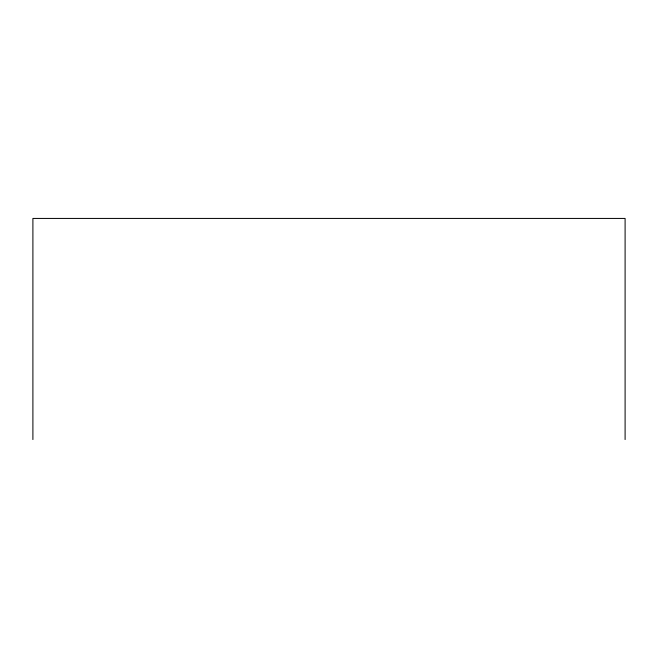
<?xml version="1.0" encoding="UTF-8"?>
<svg xmlns="http://www.w3.org/2000/svg" width="658" height="658" viewBox="0 0 658 658"><rect width="100%" height="100%" fill="white"/><g stroke="black" fill="none" stroke-linecap="round" stroke-linejoin="round"><path stroke-width="0.99" d="M625.1 439.569L625.1 218.431L32.9 218.431L32.9 439.569"/></g></svg>
